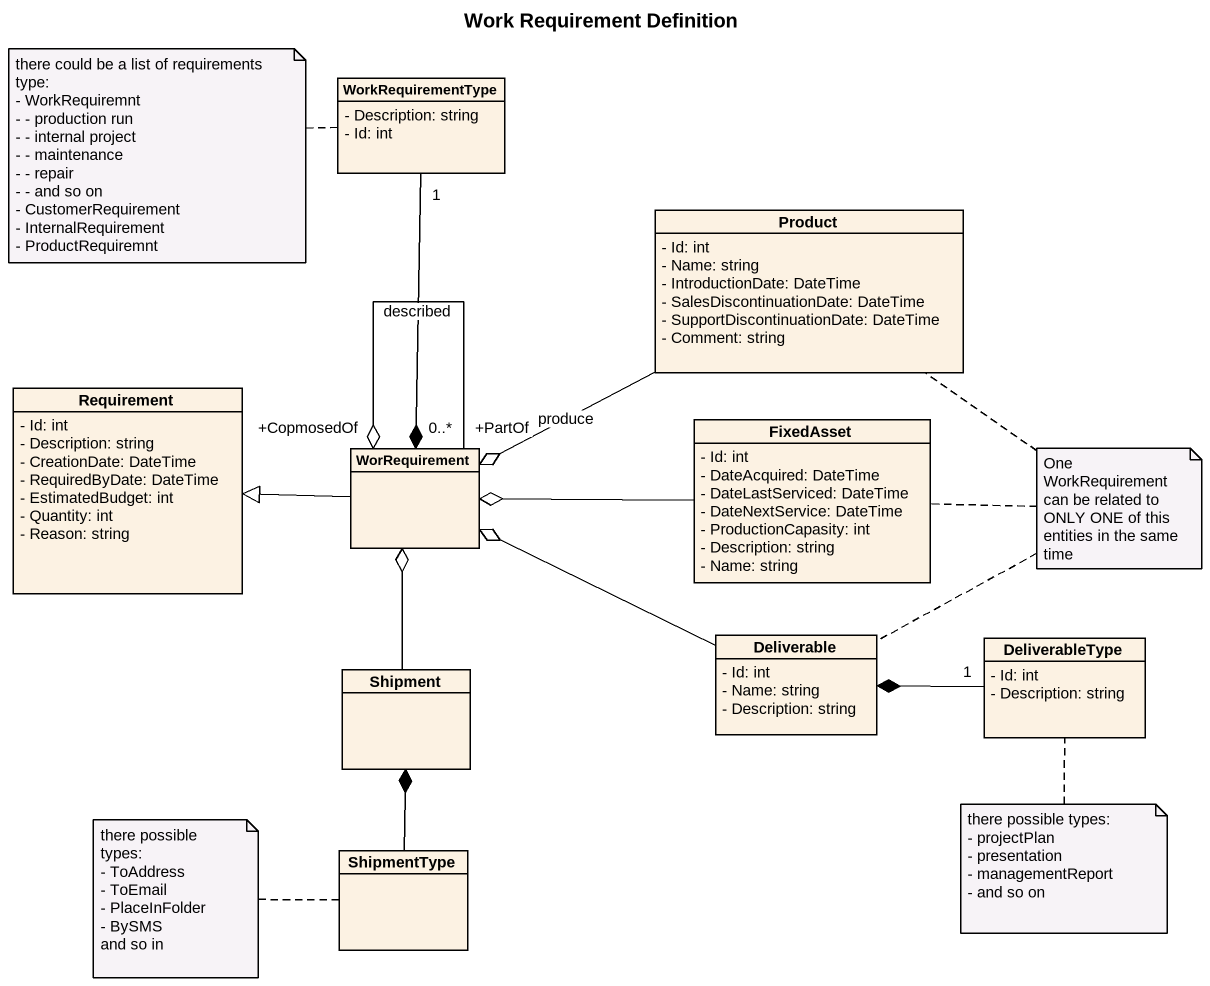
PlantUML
@startuml
title Work Requirement Definition
hide circle
hide empty members
skinparam classAttributeIconSize 0
class WorkRequirementType {
  - Description: string
  - Id: int
}
class Product {
  - Id: int
  - Name: string
  - IntroductionDate: DateTime
  - SalesDiscontinuationDate: DateTime
  - SupportDiscontinuationDate: DateTime
  - Comment: string
}
class Requirement {
  - Id: int
  - Description: string
  - CreationDate: DateTime
  - RequiredByDate: DateTime
  - EstimatedBudget: int
  - Quantity: int
  - Reason: string
}
class FixedAsset {
  - Id: int
  - DateAcquired: DateTime
  - DateLastServiced: DateTime
  - DateNextService: DateTime
  - ProductionCapasity: int
  - Description: string
  - Name: string
}
class WorRequirement
class Deliverable {
  - Id: int
  - Name: string
  - Description: string
}
class DeliverableType {
  - Id: int
  - Description: string
}
class Shipment
class ShipmentType
WorkRequirementType "1" --* WorRequirement : described
Product -left-o WorRequirement : produce
FixedAsset -left-o WorRequirement
WorRequirement -left-|> Requirement
WorRequirement "+PartOf\n0..*" --o "+CopmosedOf" WorRequirement
Deliverable -left-o WorRequirement
DeliverableType "1" -left-* Deliverable
Shipment -up-o WorRequirement
ShipmentType -up-* Shipment
note left of WorkRequirementType
  there could be a list of requirements type:
  - WorkRequiremnt
  - - production run
  - - internal project
  - - maintenance
  - - repair
  - - and so on
  - CustomerRequirement
  - InternalRequirement
  - ProductRequiremnt
end note
note as N2
  One WorkRequirement can be related to ONLY ONE of this entities in the same time
end note
N2 .. Deliverable
N2 .. FixedAsset
N2 .. Product
note left of ShipmentType
  there possible types:
  - ToAddress
  - ToEmail
  - PlaceInFolder
  - BySMS
  and so in
end note
note bottom of DeliverableType
  there possible types:
  - projectPlan
  - presentation
  - managementReport
  - and so on
end note
@enduml
